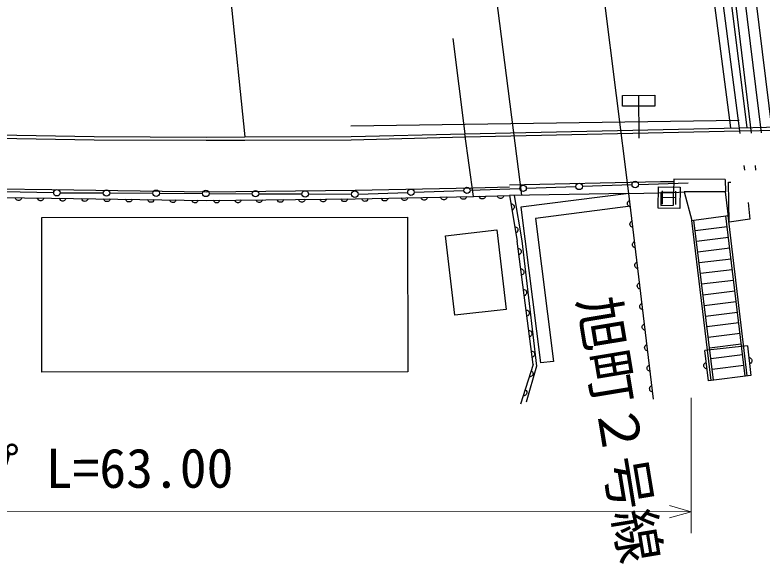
# Model space of a CAD drawing. Units: millimetres, scale not verified. Extents: x 40000 to 680000, y 20000 to 380000.
# Drawn here: x 150684 to 185428, y 250761 to 276279 of the extents above; entities that cross this region are included whole.
import ezdxf
from ezdxf.enums import TextEntityAlignment as Align

# ---------------------------------------------------------------- set-up
doc = ezdxf.new("R2010")
doc.units = ezdxf.units.MM
doc.header["$LTSCALE"] = 1000
for name, color, linetype, lineweight in [('M-BGD', 7, 'Continuous', 25), ('M-STR-HTXT', 7, 'Continuous', 13), ('M-STR-STR1', 1, 'Continuous', 25)]:
    doc.layers.add(name, color=color, linetype=linetype, lineweight=lineweight)
doc.styles.add('ＭＳ ゴシック', font='')
doc.styles.get('ＭＳ ゴシック').set_extended_font_data('MS Gothic')

msp = doc.modelspace()

# ---------------------------------------------------------------- linework, layer by layer
at = {"layer": 'M-BGD'}
for p, q in [((182765, 288530), (184921, 270784)), ((183175, 288539), (185393, 270796)), ((183678, 288551), (185904, 270808)), ((159787, 285822), (161380, 270609)), ((171051, 275191), (171612, 270761)), ((178935, 272540), (180435, 272544)), ((178936, 272040), (178935, 272540)), ((179685, 272542), (179690, 270547)), ((180435, 272544), (180436, 272044)), ((180436, 272044), (178936, 272040)), ((166306, 271129), (184370, 271390)), ((171612, 270761), (184374, 271040)), ((148880, 270724), (154362, 270627)), ((166313, 270629), (171612, 270761)), ((172005, 267845), (171612, 270761)), ((171615, 270611), (184378, 270890)), ((148876, 270574), (154361, 270477)), ((154361, 270477), (159577, 270456)), ((154362, 270627), (159577, 270606)), ((159577, 270606), (161380, 270609)), ((159577, 270456), (161380, 270459)), ((161380, 270609), (166313, 270629)), ((161380, 270459), (166315, 270479)), ((166315, 270479), (171615, 270611)), ((184581, 269276), (184608, 269060)), ((185103, 269288), (185129, 269073)), ((181320, 268654), (181312, 268034)), ((183714, 268636), (181320, 268654)), ((183714, 268636), (183726, 268061)), ((147281, 268241), (152397, 268164)), ((166499, 268134), (171995, 268245)), ((171995, 268245), (173675, 268286)), ((173675, 268386), (180710, 268531)), ((174464, 268225), (176771, 268304)), ((177071, 268315), (179379, 268394)), ((179679, 268404), (181987, 268484)), ((180600, 267293), (180615, 268293)), ((180615, 268293), (181615, 268278)), ((180718, 268531), (181309, 268534)), ((181615, 268278), (181600, 267278)), ((183862, 268501), (183976, 268505)), ((183903, 266653), (183862, 268501)), ((150150, 268068), (152484, 268020)), ((152397, 268164), (159570, 268063)), ((152784, 268016), (154793, 268006)), ((155093, 268005), (157103, 267995)), ((157403, 267994), (159412, 267984)), ((159570, 268063), (166499, 268134)), ((159712, 267983), (161722, 267973)), ((162022, 267972), (164031, 267962)), ((164331, 267961), (166341, 267951)), ((166641, 267956), (168949, 268035)), ((169249, 268045), (171556, 268125)), ((171856, 268135), (174164, 268215)), ((172005, 267845), (173685, 267886)), ((173415, 267879), (173404, 267845)), ((179237, 267988), (173685, 267886)), ((173685, 267886), (174038, 265762)), ((173903, 267891), (174253, 265787)), ((179237, 267988), (174215, 267345)), ((179237, 267988), (181312, 268034)), ((180380, 258426), (179237, 267988)), ((180721, 268031), (181312, 268034)), ((181312, 268034), (180721, 268031)), ((180721, 268031), (180724, 267431)), ((180790, 267478), (180800, 268103)), ((181312, 268034), (181801, 268065)), ((181315, 267434), (181312, 268034)), ((181415, 267468), (181425, 268093)), ((183726, 268061), (181801, 268065)), ((181801, 268065), (182156, 266731)), ((183903, 266653), (183726, 268061)), ((147271, 267841), (152391, 267764)), ((150716, 267755), (150705, 267790)), ((150733, 267725), (150716, 267755)), ((150762, 267692), (150733, 267725)), ((150795, 267674), (150762, 267692)), ((150830, 267662), (150795, 267674)), ((150876, 267662), (150830, 267662)), ((150912, 267672), (150876, 267662)), ((150945, 267689), (150912, 267672)), ((150974, 267722), (150945, 267689)), ((150993, 267751), (150974, 267722)), ((151005, 267785), (150993, 267751)), ((151740, 267740), (151729, 267774)), ((151757, 267710), (151740, 267740)), ((151786, 267677), (151757, 267710)), ((151819, 267658), (151786, 267677)), ((151854, 267647), (151819, 267658)), ((151900, 267647), (151854, 267647)), ((151936, 267656), (151900, 267647)), ((151969, 267674), (151936, 267656)), ((151998, 267707), (151969, 267674)), ((152017, 267736), (151998, 267707)), ((152029, 267770), (152017, 267736)), ((152391, 267764), (159569, 267663)), ((152765, 267725), (152754, 267759)), ((152782, 267695), (152765, 267725)), ((152811, 267662), (152782, 267695)), ((152844, 267643), (152811, 267662)), ((152879, 267632), (152844, 267643)), ((152925, 267632), (152879, 267632)), ((152961, 267642), (152925, 267632)), ((152994, 267659), (152961, 267642)), ((153023, 267692), (152994, 267659)), ((153041, 267721), (153023, 267692)), ((153054, 267755), (153041, 267721)), ((153790, 267710), (153779, 267745)), ((153808, 267681), (153790, 267710)), ((153836, 267647), (153808, 267681)), ((153869, 267629), (153836, 267647)), ((153904, 267618), (153869, 267629)), ((153951, 267617), (153904, 267618)), ((153986, 267627), (153951, 267617)), ((154019, 267645), (153986, 267627)), ((154048, 267677), (154019, 267645)), ((154067, 267706), (154048, 267677)), ((154079, 267741), (154067, 267706)), ((154815, 267696), (154805, 267730)), ((154833, 267666), (154815, 267696)), ((154862, 267633), (154833, 267666)), ((154895, 267614), (154862, 267633)), ((154930, 267603), (154895, 267614)), ((154976, 267603), (154930, 267603)), ((155012, 267613), (154976, 267603)), ((155045, 267630), (155012, 267613)), ((155074, 267663), (155045, 267630)), ((155092, 267692), (155074, 267663)), ((155105, 267726), (155092, 267692)), ((155841, 267681), (155830, 267716)), ((155859, 267652), (155841, 267681)), ((155887, 267618), (155859, 267652)), ((155920, 267600), (155887, 267618)), ((155955, 267589), (155920, 267600)), ((156002, 267588), (155955, 267589)), ((156037, 267598), (156002, 267588)), ((156070, 267616), (156037, 267598)), ((156099, 267648), (156070, 267616)), ((156118, 267677), (156099, 267648)), ((156130, 267712), (156118, 267677)), ((156866, 267667), (156856, 267702)), ((156884, 267637), (156866, 267667)), ((156913, 267604), (156884, 267637)), ((156946, 267585), (156913, 267604)), ((156981, 267575), (156946, 267585)), ((157027, 267574), (156981, 267575)), ((157063, 267584), (157027, 267574)), ((157096, 267601), (157063, 267584)), ((157125, 267634), (157096, 267601)), ((157143, 267663), (157125, 267634)), ((157156, 267697), (157143, 267663)), ((157892, 267652), (157881, 267687)), ((157909, 267623), (157892, 267652)), ((157938, 267590), (157909, 267623)), ((157971, 267571), (157938, 267590)), ((158006, 267560), (157971, 267571)), ((158053, 267559), (158006, 267560)), ((158088, 267569), (158053, 267559)), ((158121, 267587), (158088, 267569)), ((158150, 267620), (158121, 267587)), ((158169, 267649), (158150, 267620)), ((158181, 267683), (158169, 267649)), ((158917, 267638), (158907, 267673)), ((158935, 267608), (158917, 267638)), ((158964, 267575), (158935, 267608)), ((158996, 267557), (158964, 267575)), ((159032, 267546), (158996, 267557)), ((159078, 267545), (159032, 267546)), ((159113, 267555), (159078, 267545)), ((159147, 267572), (159113, 267555)), ((159176, 267605), (159147, 267572)), ((159194, 267634), (159176, 267605)), ((159207, 267668), (159194, 267634)), ((159569, 267663), (166505, 267734)), ((159926, 267632), (159915, 267667)), ((159945, 267603), (159926, 267632)), ((159974, 267571), (159945, 267603)), ((160007, 267553), (159974, 267571)), ((160043, 267543), (160007, 267553)), ((160089, 267543), (160043, 267543)), ((160124, 267554), (160089, 267543)), ((160157, 267572), (160124, 267554)), ((160185, 267606), (160157, 267572)), ((160203, 267635), (160185, 267606)), ((160215, 267670), (160203, 267635)), ((160917, 267642), (160906, 267677)), ((160936, 267613), (160917, 267642)), ((160965, 267581), (160936, 267613)), ((160998, 267563), (160965, 267581)), ((161034, 267553), (160998, 267563)), ((161080, 267553), (161034, 267553)), ((161115, 267564), (161080, 267553)), ((161148, 267583), (161115, 267564)), ((161176, 267616), (161148, 267583)), ((161194, 267645), (161176, 267616)), ((161206, 267680), (161194, 267645)), ((161908, 267653), (161897, 267687)), ((161926, 267623), (161908, 267653)), ((161956, 267591), (161926, 267623)), ((161989, 267573), (161956, 267591)), ((162025, 267563), (161989, 267573)), ((162071, 267563), (162025, 267563)), ((162106, 267574), (162071, 267563)), ((162139, 267593), (162106, 267574)), ((162167, 267626), (162139, 267593)), ((162185, 267655), (162167, 267626)), ((162196, 267690), (162185, 267655)), ((162899, 267663), (162887, 267697)), ((162917, 267634), (162899, 267663)), ((162947, 267601), (162917, 267634)), ((162980, 267583), (162947, 267601)), ((163015, 267573), (162980, 267583)), ((163062, 267573), (163015, 267573)), ((163097, 267584), (163062, 267573)), ((163130, 267603), (163097, 267584)), ((163158, 267636), (163130, 267603)), ((163176, 267665), (163158, 267636)), ((163187, 267700), (163176, 267665)), ((163890, 267673), (163878, 267707)), ((163908, 267644), (163890, 267673)), ((163938, 267611), (163908, 267644)), ((163971, 267593), (163938, 267611)), ((164006, 267583), (163971, 267593)), ((164053, 267584), (164006, 267583)), ((164088, 267594), (164053, 267584)), ((164121, 267613), (164088, 267594)), ((164149, 267646), (164121, 267613)), ((164167, 267675), (164149, 267646)), ((164178, 267710), (164167, 267675)), ((164881, 267683), (164869, 267717)), ((164899, 267654), (164881, 267683)), ((164929, 267621), (164899, 267654)), ((164962, 267603), (164929, 267621)), ((164997, 267593), (164962, 267603)), ((165044, 267594), (164997, 267593)), ((165079, 267604), (165044, 267594)), ((165112, 267623), (165079, 267604)), ((165140, 267656), (165112, 267623)), ((165157, 267686), (165140, 267656)), ((165169, 267720), (165157, 267686)), ((165872, 267693), (165860, 267727)), ((165890, 267664), (165872, 267693)), ((165919, 267631), (165890, 267664)), ((165953, 267613), (165919, 267631)), ((165988, 267603), (165953, 267613)), ((166035, 267604), (165988, 267603)), ((166070, 267615), (166035, 267604)), ((166102, 267633), (166070, 267615)), ((166131, 267666), (166102, 267633)), ((166148, 267696), (166131, 267666)), ((166160, 267730), (166148, 267696)), ((166505, 267734), (172005, 267845)), ((166826, 267706), (166814, 267740)), ((166844, 267677), (166826, 267706)), ((166874, 267644), (166844, 267677)), ((166908, 267627), (166874, 267644)), ((166943, 267617), (166908, 267627)), ((166990, 267618), (166943, 267617)), ((167025, 267629), (166990, 267618)), ((167057, 267648), (167025, 267629)), ((167085, 267682), (167057, 267648)), ((167102, 267711), (167085, 267682)), ((167114, 267746), (167102, 267711)), ((167742, 267724), (167730, 267758)), ((167761, 267695), (167742, 267724)), ((167791, 267663), (167761, 267695)), ((167824, 267646), (167791, 267663)), ((167860, 267636), (167824, 267646)), ((167906, 267637), (167860, 267636)), ((167941, 267648), (167906, 267637)), ((167974, 267667), (167941, 267648)), ((168002, 267700), (167974, 267667)), ((168019, 267730), (168002, 267700)), ((168030, 267765), (168019, 267730)), ((168659, 267743), (168647, 267777)), ((168677, 267714), (168659, 267743)), ((168707, 267681), (168677, 267714)), ((168741, 267664), (168707, 267681)), ((168776, 267654), (168741, 267664)), ((168823, 267655), (168776, 267654)), ((168858, 267667), (168823, 267655)), ((168890, 267685), (168858, 267667)), ((168918, 267719), (168890, 267685)), ((168936, 267748), (168918, 267719)), ((168947, 267783), (168936, 267748)), ((169575, 267761), (169564, 267796)), ((169594, 267732), (169575, 267761)), ((169624, 267700), (169594, 267732)), ((169657, 267683), (169624, 267700)), ((169693, 267673), (169657, 267683)), ((169739, 267674), (169693, 267673)), ((169774, 267685), (169739, 267674)), ((169807, 267704), (169774, 267685)), ((169835, 267737), (169807, 267704)), ((169852, 267767), (169835, 267737)), ((169863, 267802), (169852, 267767)), ((170492, 267780), (170480, 267814)), ((170511, 267751), (170492, 267780)), ((170541, 267719), (170511, 267751)), ((170574, 267701), (170541, 267719)), ((170609, 267691), (170574, 267701)), ((170656, 267692), (170609, 267691)), ((170691, 267704), (170656, 267692)), ((170724, 267722), (170691, 267704)), ((170751, 267756), (170724, 267722)), ((170769, 267785), (170751, 267756)), ((170780, 267820), (170769, 267785)), ((171409, 267798), (171397, 267833)), ((171427, 267770), (171409, 267798)), ((171457, 267737), (171427, 267770)), ((171491, 267720), (171457, 267737)), ((171526, 267710), (171491, 267720)), ((171572, 267711), (171526, 267710)), ((171608, 267722), (171572, 267711)), ((171640, 267741), (171608, 267722)), ((171668, 267774), (171640, 267741)), ((171685, 267804), (171668, 267774)), ((171697, 267839), (171685, 267804)), ((172287, 267817), (172275, 267852)), ((172306, 267789), (172287, 267817)), ((172336, 267756), (172306, 267789)), ((172369, 267739), (172336, 267756)), ((172405, 267729), (172369, 267739)), ((172451, 267731), (172405, 267729)), ((172486, 267742), (172451, 267731)), ((172519, 267761), (172486, 267742)), ((172547, 267794), (172519, 267761)), ((172564, 267824), (172547, 267794)), ((172575, 267859), (172564, 267824)), ((173127, 267838), (173115, 267872)), ((173146, 267809), (173127, 267838)), ((173176, 267777), (173146, 267809)), ((173210, 267760), (173176, 267777)), ((173245, 267750), (173210, 267760)), ((173292, 267751), (173245, 267750)), ((173327, 267763), (173292, 267751)), ((173359, 267781), (173327, 267763)), ((173387, 267815), (173359, 267781)), ((173404, 267845), (173387, 267815)), ((179167, 267518), (179174, 267555)), ((179174, 267555), (179188, 267590)), ((179188, 267590), (179217, 267623)), ((179217, 267623), (179244, 267644)), ((179244, 267644), (179277, 267659)), ((181420, 267781), (180795, 267790)), ((184775, 267564), (184856, 266782)), ((173749, 267503), (173785, 267497)), ((173785, 267497), (173817, 267484)), ((173830, 267224), (173798, 267207)), ((173817, 267484), (173854, 267461)), ((173856, 267246), (173830, 267224)), ((173854, 267461), (173877, 267432)), ((173884, 267281), (173856, 267246)), ((173877, 267432), (173893, 267398)), ((173896, 267316), (173884, 267281)), ((173893, 267398), (173901, 267353)), ((173901, 267353), (173896, 267316)), ((174215, 267345), (175128, 260104)), ((179314, 267393), (174886, 266826)), ((179173, 267472), (179167, 267518)), ((179187, 267439), (179173, 267472)), ((179209, 267408), (179187, 267439)), ((179245, 267384), (179209, 267408)), ((179277, 267369), (179245, 267384)), ((179312, 267361), (179277, 267369)), ((181600, 267278), (180600, 267293)), ((180724, 267431), (181315, 267434)), ((151932, 259678), (151933, 266864)), ((151933, 266864), (168935, 266881)), ((168935, 266881), (168960, 259701)), ((182256, 266743), (183746, 266942)), ((183746, 266942), (183845, 266954)), ((184643, 259492), (183746, 266942)), ((184742, 259504), (183845, 266954)), ((174886, 266826), (175723, 260179)), ((179282, 266562), (179288, 266598)), ((179287, 266516), (179282, 266562)), ((179302, 266482), (179287, 266516)), ((179288, 266598), (179302, 266633)), ((179302, 266633), (179331, 266666)), ((179331, 266666), (179358, 266688)), ((179358, 266688), (179391, 266703)), ((182156, 266731), (182256, 266743)), ((183067, 259297), (182156, 266731)), ((183166, 259309), (182256, 266743)), ((184856, 266782), (183903, 266653)), ((170711, 266017), (173096, 266295)), ((173096, 266295), (173526, 262597)), ((173925, 266441), (173961, 266435)), ((173961, 266435), (173993, 266422)), ((174007, 266162), (173974, 266145)), ((173993, 266422), (174030, 266399)), ((174033, 266184), (174007, 266162)), ((174030, 266399), (174053, 266369)), ((174060, 266218), (174033, 266184)), ((174053, 266369), (174070, 266336)), ((174073, 266254), (174060, 266218)), ((174070, 266336), (174077, 266290)), ((174077, 266290), (174073, 266254)), ((179324, 266452), (179302, 266482)), ((179360, 266427), (179324, 266452)), ((179391, 266413), (179360, 266427)), ((179427, 266405), (179391, 266413)), ((182315, 266257), (183806, 266442)), ((171141, 262320), (170711, 266017)), ((182376, 265761), (183866, 265945)), ((174790, 260042), (174038, 265762)), ((174253, 265787), (174946, 259964)), ((179396, 265606), (179402, 265642)), ((179401, 265560), (179396, 265606)), ((179416, 265526), (179401, 265560)), ((179402, 265642), (179416, 265677)), ((179416, 265677), (179445, 265710)), ((179438, 265495), (179416, 265526)), ((179474, 265471), (179438, 265495)), ((179445, 265710), (179472, 265731)), ((179472, 265731), (179505, 265747)), ((179505, 265457), (179474, 265471)), ((179541, 265449), (179505, 265457)), ((182437, 265265), (183925, 265449)), ((174081, 265434), (174117, 265426)), ((174117, 265426), (174148, 265412)), ((174153, 265152), (174120, 265136)), ((174148, 265412), (174185, 265388)), ((174180, 265174), (174153, 265152)), ((174209, 265207), (174180, 265174)), ((174185, 265388), (174207, 265358)), ((174207, 265358), (174222, 265324)), ((174222, 265242), (174209, 265207)), ((174222, 265324), (174228, 265278)), ((174228, 265278), (174222, 265242)), ((179530, 264721), (179560, 264754)), ((179560, 264754), (179587, 264775)), ((179587, 264775), (179620, 264790)), ((182498, 264768), (183985, 264952)), ((174206, 264481), (174242, 264473)), ((174242, 264473), (174274, 264459)), ((174274, 264459), (174310, 264435)), ((174310, 264435), (174332, 264405)), ((174332, 264405), (174347, 264371)), ((179510, 264650), (179516, 264686)), ((179516, 264603), (179510, 264650)), ((179516, 264686), (179530, 264721)), ((179530, 264570), (179516, 264603)), ((179552, 264539), (179530, 264570)), ((179588, 264515), (179552, 264539)), ((179619, 264500), (179588, 264515)), ((179655, 264493), (179619, 264500)), ((182558, 264272), (184045, 264456)), ((174278, 264199), (174246, 264183)), ((174305, 264220), (174278, 264199)), ((174334, 264254), (174305, 264220)), ((174347, 264289), (174334, 264254)), ((174347, 264371), (174353, 264325)), ((174353, 264325), (174347, 264289)), ((179624, 263693), (179631, 263730)), ((179631, 263730), (179645, 263765)), ((179645, 263765), (179674, 263798)), ((179674, 263798), (179701, 263819)), ((179701, 263819), (179734, 263834)), ((182619, 263776), (184105, 263960)), ((174332, 263527), (174368, 263520)), ((174368, 263520), (174399, 263506)), ((174399, 263506), (174435, 263482)), ((174435, 263482), (174458, 263452)), ((174458, 263452), (174473, 263418)), ((174473, 263418), (174479, 263372)), ((174479, 263372), (174473, 263336)), ((179630, 263647), (179624, 263693)), ((179645, 263613), (179630, 263647)), ((179666, 263583), (179645, 263613)), ((179703, 263558), (179666, 263583)), ((179734, 263544), (179703, 263558)), ((179769, 263536), (179734, 263544)), ((182680, 263279), (184164, 263463)), ((174404, 263246), (174371, 263230)), ((174430, 263267), (174404, 263246)), ((174459, 263301), (174430, 263267)), ((174473, 263336), (174459, 263301)), ((179739, 262737), (179745, 262773)), ((179744, 262691), (179739, 262737)), ((179759, 262657), (179744, 262691)), ((179745, 262773), (179759, 262808)), ((179759, 262808), (179788, 262841)), ((179788, 262841), (179815, 262863)), ((179815, 262863), (179848, 262878)), ((182741, 262783), (184224, 262967)), ((173526, 262597), (171141, 262320)), ((174457, 262574), (174493, 262567)), ((174493, 262567), (174524, 262553)), ((174524, 262553), (174561, 262529)), ((174556, 262314), (174529, 262292)), ((174585, 262347), (174556, 262314)), ((174561, 262529), (174583, 262498)), ((174583, 262498), (174598, 262465)), ((174598, 262382), (174585, 262347)), ((174598, 262465), (174604, 262419)), ((174604, 262419), (174598, 262382)), ((179781, 262627), (179759, 262657)), ((179817, 262602), (179781, 262627)), ((179848, 262588), (179817, 262602)), ((179884, 262580), (179848, 262588)), ((182802, 262287), (184284, 262470)), ((174529, 262292), (174496, 262277)), ((184344, 261974), (182862, 261790)), ((174582, 261621), (174618, 261614)), ((179853, 261781), (179859, 261817)), ((179859, 261735), (179853, 261781)), ((179859, 261817), (179873, 261852)), ((179873, 261701), (179859, 261735)), ((179873, 261852), (179903, 261885)), ((179895, 261670), (179873, 261701)), ((179931, 261646), (179895, 261670)), ((179903, 261885), (179929, 261906)), ((179929, 261906), (179962, 261922)), ((179962, 261632), (179931, 261646)), ((179998, 261624), (179962, 261632)), ((174618, 261614), (174650, 261600)), ((174654, 261339), (174622, 261323)), ((174650, 261600), (174686, 261576)), ((174681, 261361), (174654, 261339)), ((174710, 261394), (174681, 261361)), ((174686, 261576), (174708, 261545)), ((174708, 261545), (174723, 261512)), ((174723, 261429), (174710, 261394)), ((174723, 261512), (174729, 261465)), ((174729, 261465), (174723, 261429)), ((184403, 261477), (182923, 261294)), ((179988, 260896), (180017, 260929)), ((180017, 260929), (180044, 260950)), ((180044, 260950), (180077, 260965)), ((184463, 260981), (182984, 260798)), ((174708, 260668), (174744, 260660)), ((174744, 260660), (174775, 260646)), ((174775, 260646), (174811, 260622)), ((174811, 260622), (174834, 260592)), ((174834, 260592), (174849, 260558)), ((179967, 260825), (179974, 260861)), ((179973, 260778), (179967, 260825)), ((179987, 260745), (179973, 260778)), ((179974, 260861), (179988, 260896)), ((180009, 260714), (179987, 260745)), ((180045, 260690), (180009, 260714)), ((180077, 260675), (180045, 260690)), ((180112, 260667), (180077, 260675)), ((184743, 260904), (182760, 260680)), ((182931, 259280), (182760, 260680)), ((184743, 260904), (184909, 259525)), ((174780, 260386), (174747, 260370)), ((174806, 260408), (174780, 260386)), ((174835, 260441), (174806, 260408)), ((174849, 260476), (174835, 260441)), ((174849, 260558), (174855, 260512)), ((174855, 260512), (174849, 260476)), ((184523, 260485), (183045, 260302)), ((184808, 260363), (184844, 260356)), ((184844, 260356), (184875, 260341)), ((184875, 260341), (184911, 260317)), ((184911, 260317), (184933, 260286)), ((184933, 260286), (184947, 260252)), ((184947, 260252), (184953, 260206)), ((174790, 260042), (174196, 258191)), ((174946, 259964), (174453, 258291)), ((175723, 260179), (175128, 260104)), ((180082, 259868), (180088, 259905)), ((180088, 259905), (180102, 259939)), ((180102, 259939), (180131, 259972)), ((180131, 259972), (180158, 259994)), ((180158, 259994), (180191, 260009)), ((182718, 259988), (182724, 260024)), ((182724, 259942), (182718, 259988)), ((182724, 260024), (182738, 260059)), ((182739, 259908), (182724, 259942)), ((182738, 260059), (182767, 260092)), ((182760, 259877), (182739, 259908)), ((182767, 260092), (182794, 260114)), ((182794, 260114), (182827, 260129)), ((184583, 259988), (183105, 259805)), ((184877, 260081), (184844, 260065)), ((184904, 260102), (184877, 260081)), ((184933, 260135), (184904, 260102)), ((184947, 260170), (184933, 260135)), ((184953, 260206), (184947, 260170)), ((168960, 259701), (151932, 259678)), ((174695, 259746), (174724, 259724)), ((174724, 259724), (174746, 259698)), ((174761, 259543), (174740, 259513)), ((174746, 259698), (174769, 259661)), ((174775, 259587), (174761, 259543)), ((174769, 259661), (174776, 259624)), ((174776, 259624), (174775, 259587)), ((180087, 259822), (180082, 259868)), ((180102, 259788), (180087, 259822)), ((180124, 259758), (180102, 259788)), ((180160, 259733), (180124, 259758)), ((180191, 259719), (180160, 259733)), ((180227, 259711), (180191, 259719)), ((182797, 259853), (182760, 259877)), ((182828, 259839), (182797, 259853)), ((182864, 259831), (182828, 259839)), ((174640, 259461), (174603, 259461)), ((174673, 259469), (174640, 259461)), ((174713, 259487), (174673, 259469)), ((174740, 259513), (174713, 259487)), ((184909, 259525), (182931, 259280)), ((174413, 258868), (174442, 258846)), ((174442, 258846), (174465, 258820)), ((180196, 258912), (180202, 258948)), ((180201, 258866), (180196, 258912)), ((180216, 258832), (180201, 258866)), ((180202, 258948), (180216, 258983)), ((180216, 258983), (180245, 259016)), ((180245, 259016), (180272, 259038)), ((180272, 259038), (180305, 259053)), ((174358, 258583), (174321, 258583)), ((174391, 258591), (174358, 258583)), ((174431, 258609), (174391, 258591)), ((174459, 258635), (174431, 258609)), ((174479, 258665), (174459, 258635)), ((174465, 258820), (174487, 258783)), ((174494, 258709), (174479, 258665)), ((174487, 258783), (174494, 258746)), ((174494, 258746), (174494, 258709)), ((180238, 258802), (180216, 258832)), ((180274, 258777), (180238, 258802)), ((180305, 258763), (180274, 258777)), ((180341, 258755), (180305, 258763))]:
    msp.add_line(p, q, dxfattribs=at)
for centre in [(171706, 268130), (174314, 268220), (176921, 268309), (179529, 268399), (152634, 268016), (154943, 268005), (157253, 267994), (159562, 267983), (161872, 267972), (164181, 267961), (166491, 267950), (169099, 268040)]:
    msp.add_circle(centre, 149, dxfattribs=at)
at = {"layer": 'M-STR-HTXT'}
for p, q in [((182129, 252194), (182132, 258489)), ((181130, 253482), (182129, 253194)), ((119497, 253224), (182129, 253194)), ((182129, 253194), (181129, 252910))]:
    msp.add_line(p, q, dxfattribs=at)
at = {"layer": 'M-STR-STR1'}
for p, q in [((179237, 267988), (176599, 288750)), ((171592, 288686), (174234, 267896)), ((182119, 288516), (184389, 270771)), ((182037, 286001), (183953, 271031)), ((182811, 286018), (184727, 271047)), ((184374, 271040), (228201, 271984)), ((184378, 270890), (228204, 271834))]:
    msp.add_line(p, q, dxfattribs=at)

# ---------------------------------------------------------------- texts
at = {"layer": 'M-BGD', "style": 'ＭＳ ゴシック'}
msp.add_text('旭町２号線', height=1833, rotation=279.4, dxfattribs=at).set_placement((176341, 262936), align=Align.BOTTOM_LEFT)
at = {"layer": 'M-STR-HTXT', "style": 'ＭＳ ゴシック'}
msp.add_text('ガードパイプ L=63.00', height=1833, rotation=0.1, dxfattribs=at).set_placement((135869, 253716), align=Align.BOTTOM_LEFT)

doc.saveas('drawing.dxf')
